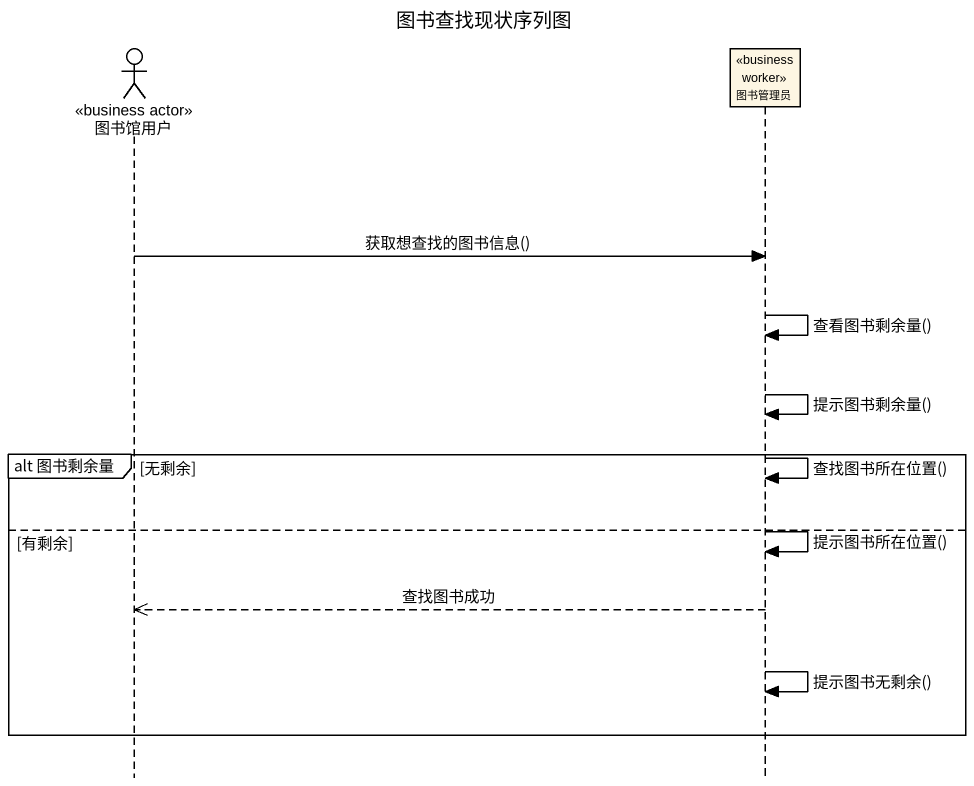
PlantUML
@startuml
title 图书查找现状序列图
hide footbox
actor 图书馆用户 <<business actor>>
participant 图书管理员 <<business worker>>

图书馆用户 -> 图书管理员 : 获取想查找的图书信息()
图书管理员 -> 图书管理员 : 查看图书剩余量()
图书管理员 -> 图书管理员 : 提示图书剩余量()
group alt 图书剩余量 [无剩余]
  图书管理员 -> 图书管理员 : 查找图书所在位置()
else 有剩余
  图书管理员 -> 图书管理员 : 提示图书所在位置()
  图书管理员 -->> 图书馆用户 : 查找图书成功
  图书管理员 -> 图书管理员 : 提示图书无剩余()
end
@enduml
